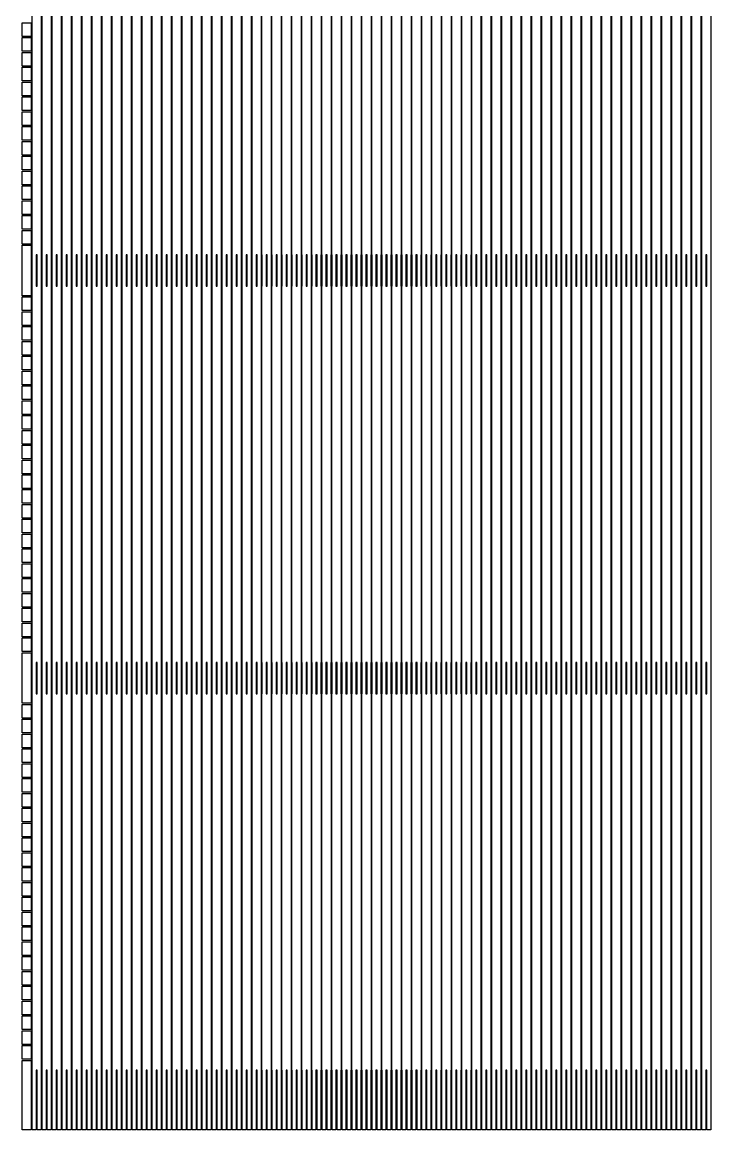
# Model space of a CAD drawing. Extents: x -145 to 145, y -175 to 185.
# Drawn here: x 3.2 to 74.5, y -110.1 to 4.6 of the extents above; entities that cross this region are included whole.
import ezdxf

# ---------------------------------------------------------------- set-up
doc = ezdxf.new("R2010")
doc.units = 0
doc.layers.add('screen_exp-1p', color=7, linetype='CONTINUOUS')

msp = doc.modelspace()

# ---------------------------------------------------------------- linework, layer by layer
at = {"layer": 'screen_exp-1p'}
for points in [[(5.125, -103.932), (5.125, -110.126), (4.717, -110.126), (4.717, -103.932), (4.607, -103.932), (4.607, -110.126), (4.199, -110.126), (4.199, -103.932), (4.189, -103.932), (4.189, -64.948), (4.199, -64.948), (4.199, -61.712), (4.189, -61.712), (4.189, -22.728), (4.199, -22.728), (4.199, -19.492), (4.189, -19.492), (4.189, 19.492)], [(5.135, 19.492), (5.135, -19.492), (5.125, -19.492), (5.125, -22.728), (5.135, -22.728), (5.135, -61.712), (5.125, -61.712), (5.125, -64.948), (5.135, -64.948), (5.135, -103.932), (5.125, -103.932)], [(6.161, -103.932), (6.161, -110.126), (5.753, -110.126), (5.753, -103.932), (5.643, -103.932), (5.643, -110.126), (5.235, -110.126), (5.235, -103.932), (5.225, -103.932), (5.225, -64.948), (5.235, -64.948), (5.235, -61.712), (5.225, -61.712), (5.225, -22.728), (5.235, -22.728), (5.235, -19.492), (5.225, -19.492), (5.225, 19.492)], [(6.171, 19.492), (6.171, -19.492), (6.161, -19.492), (6.161, -22.728), (6.171, -22.728), (6.171, -61.712), (6.161, -61.712), (6.161, -64.948), (6.171, -64.948), (6.171, -103.932), (6.161, -103.932)], [(7.197, -103.932), (7.197, -110.126), (6.789, -110.126), (6.789, -103.932), (6.679, -103.932), (6.679, -110.126), (6.271, -110.126), (6.271, -103.932), (6.261, -103.932), (6.261, -64.948), (6.271, -64.948), (6.271, -61.712), (6.261, -61.712), (6.261, -22.728), (6.271, -22.728), (6.271, -19.492), (6.261, -19.492), (6.261, 19.492)], [(7.207, 19.492), (7.207, -19.492), (7.197, -19.492), (7.197, -22.728), (7.207, -22.728), (7.207, -61.712), (7.197, -61.712), (7.197, -64.948), (7.207, -64.948), (7.207, -103.932), (7.197, -103.932)], [(8.233, -103.932), (8.233, -110.126), (7.825, -110.126), (7.825, -103.932), (7.715, -103.932), (7.715, -110.126), (7.307, -110.126), (7.307, -103.932), (7.297, -103.932), (7.297, -64.948), (7.307, -64.948), (7.307, -61.712), (7.297, -61.712), (7.297, -22.728), (7.307, -22.728), (7.307, -19.492), (7.297, -19.492), (7.297, 19.492)], [(8.243, 19.492), (8.243, -19.492), (8.233, -19.492), (8.233, -22.728), (8.243, -22.728), (8.243, -61.712), (8.233, -61.712), (8.233, -64.948), (8.243, -64.948), (8.243, -103.932), (8.233, -103.932)], [(9.269, -103.932), (9.269, -110.126), (8.861, -110.126), (8.861, -103.932), (8.751, -103.932), (8.751, -110.126), (8.343, -110.126), (8.343, -103.932), (8.333, -103.932), (8.333, -64.948), (8.343, -64.948), (8.343, -61.712), (8.333, -61.712), (8.333, -22.728), (8.343, -22.728), (8.343, -19.492), (8.333, -19.492), (8.333, 19.492)], [(9.279, 19.492), (9.279, -19.492), (9.269, -19.492), (9.269, -22.728), (9.279, -22.728), (9.279, -61.712), (9.269, -61.712), (9.269, -64.948), (9.279, -64.948), (9.279, -103.932), (9.269, -103.932)], [(10.305, -103.932), (10.305, -110.126), (9.897, -110.126), (9.897, -103.932), (9.787, -103.932), (9.787, -110.126), (9.379, -110.126), (9.379, -103.932), (9.369, -103.932), (9.369, -64.948), (9.379, -64.948), (9.379, -61.712), (9.369, -61.712), (9.369, -22.728), (9.379, -22.728), (9.379, -19.492), (9.369, -19.492), (9.369, 19.492)], [(10.315, 19.492), (10.315, -19.492), (10.305, -19.492), (10.305, -22.728), (10.315, -22.728), (10.315, -61.712), (10.305, -61.712), (10.305, -64.948), (10.315, -64.948), (10.315, -103.932), (10.305, -103.932)], [(11.341, -103.932), (11.341, -110.126), (10.933, -110.126), (10.933, -103.932), (10.823, -103.932), (10.823, -110.126), (10.415, -110.126), (10.415, -103.932), (10.405, -103.932), (10.405, -64.948), (10.415, -64.948), (10.415, -61.712), (10.405, -61.712), (10.405, -22.728), (10.415, -22.728), (10.415, -19.492), (10.405, -19.492), (10.405, 19.492)], [(11.351, 19.492), (11.351, -19.492), (11.341, -19.492), (11.341, -22.728), (11.351, -22.728), (11.351, -61.712), (11.341, -61.712), (11.341, -64.948), (11.351, -64.948), (11.351, -103.932), (11.341, -103.932)], [(12.377, -103.932), (12.377, -110.126), (11.969, -110.126), (11.969, -103.932), (11.859, -103.932), (11.859, -110.126), (11.451, -110.126), (11.451, -103.932), (11.441, -103.932), (11.441, -64.948), (11.451, -64.948), (11.451, -61.712), (11.441, -61.712), (11.441, -22.728), (11.451, -22.728), (11.451, -19.492), (11.441, -19.492), (11.441, 19.492)], [(12.387, 19.492), (12.387, -19.492), (12.377, -19.492), (12.377, -22.728), (12.387, -22.728), (12.387, -61.712), (12.377, -61.712), (12.377, -64.948), (12.387, -64.948), (12.387, -103.932), (12.377, -103.932)], [(13.413, -103.932), (13.413, -110.126), (13.005, -110.126), (13.005, -103.932), (12.895, -103.932), (12.895, -110.126), (12.487, -110.126), (12.487, -103.932), (12.477, -103.932), (12.477, -64.948), (12.487, -64.948), (12.487, -61.712), (12.477, -61.712), (12.477, -22.728), (12.487, -22.728), (12.487, -19.492), (12.477, -19.492), (12.477, 19.492)], [(13.423, 19.492), (13.423, -19.492), (13.413, -19.492), (13.413, -22.728), (13.423, -22.728), (13.423, -61.712), (13.413, -61.712), (13.413, -64.948), (13.423, -64.948), (13.423, -103.932), (13.413, -103.932)], [(14.449, -103.932), (14.449, -110.126), (14.041, -110.126), (14.041, -103.932), (13.931, -103.932), (13.931, -110.126), (13.523, -110.126), (13.523, -103.932), (13.513, -103.932), (13.513, -64.948), (13.523, -64.948), (13.523, -61.712), (13.513, -61.712), (13.513, -22.728), (13.523, -22.728), (13.523, -19.492), (13.513, -19.492), (13.513, 19.492)], [(14.459, 19.492), (14.459, -19.492), (14.449, -19.492), (14.449, -22.728), (14.459, -22.728), (14.459, -61.712), (14.449, -61.712), (14.449, -64.948), (14.459, -64.948), (14.459, -103.932), (14.449, -103.932)], [(15.485, -103.932), (15.485, -110.126), (15.077, -110.126), (15.077, -103.932), (14.967, -103.932), (14.967, -110.126), (14.559, -110.126), (14.559, -103.932), (14.549, -103.932), (14.549, -64.948), (14.559, -64.948), (14.559, -61.712), (14.549, -61.712), (14.549, -22.728), (14.559, -22.728), (14.559, -19.492), (14.549, -19.492), (14.549, 19.492)], [(15.495, 19.492), (15.495, -19.492), (15.485, -19.492), (15.485, -22.728), (15.495, -22.728), (15.495, -61.712), (15.485, -61.712), (15.485, -64.948), (15.495, -64.948), (15.495, -103.932), (15.485, -103.932)], [(16.521, -103.932), (16.521, -110.126), (16.113, -110.126), (16.113, -103.932), (16.003, -103.932), (16.003, -110.126), (15.595, -110.126), (15.595, -103.932), (15.585, -103.932), (15.585, -64.948), (15.595, -64.948), (15.595, -61.712), (15.585, -61.712), (15.585, -22.728), (15.595, -22.728), (15.595, -19.492), (15.585, -19.492), (15.585, 19.492)], [(16.531, 19.492), (16.531, -19.492), (16.521, -19.492), (16.521, -22.728), (16.531, -22.728), (16.531, -61.712), (16.521, -61.712), (16.521, -64.948), (16.531, -64.948), (16.531, -103.932), (16.521, -103.932)], [(17.557, -103.932), (17.557, -110.126), (17.149, -110.126), (17.149, -103.932), (17.039, -103.932), (17.039, -110.126), (16.631, -110.126), (16.631, -103.932), (16.621, -103.932), (16.621, -64.948), (16.631, -64.948), (16.631, -61.712), (16.621, -61.712), (16.621, -22.728), (16.631, -22.728), (16.631, -19.492), (16.621, -19.492), (16.621, 19.492)], [(17.567, 19.492), (17.567, -19.492), (17.557, -19.492), (17.557, -22.728), (17.567, -22.728), (17.567, -61.712), (17.557, -61.712), (17.557, -64.948), (17.567, -64.948), (17.567, -103.932), (17.557, -103.932)], [(18.593, -103.932), (18.593, -110.126), (18.185, -110.126), (18.185, -103.932), (18.075, -103.932), (18.075, -110.126), (17.667, -110.126), (17.667, -103.932), (17.657, -103.932), (17.657, -64.948), (17.667, -64.948), (17.667, -61.712), (17.657, -61.712), (17.657, -22.728), (17.667, -22.728), (17.667, -19.492), (17.657, -19.492), (17.657, 19.492)], [(18.603, 19.492), (18.603, -19.492), (18.593, -19.492), (18.593, -22.728), (18.603, -22.728), (18.603, -61.712), (18.593, -61.712), (18.593, -64.948), (18.603, -64.948), (18.603, -103.932), (18.593, -103.932)], [(19.629, -103.932), (19.629, -110.126), (19.221, -110.126), (19.221, -103.932), (19.111, -103.932), (19.111, -110.126), (18.703, -110.126), (18.703, -103.932), (18.693, -103.932), (18.693, -64.948), (18.703, -64.948), (18.703, -61.712), (18.693, -61.712), (18.693, -22.728), (18.703, -22.728), (18.703, -19.492), (18.693, -19.492), (18.693, 19.492)], [(19.639, 19.492), (19.639, -19.492), (19.629, -19.492), (19.629, -22.728), (19.639, -22.728), (19.639, -61.712), (19.629, -61.712), (19.629, -64.948), (19.639, -64.948), (19.639, -103.932), (19.629, -103.932)], [(20.665, -103.932), (20.665, -110.126), (20.257, -110.126), (20.257, -103.932), (20.147, -103.932), (20.147, -110.126), (19.739, -110.126), (19.739, -103.932), (19.729, -103.932), (19.729, -64.948), (19.739, -64.948), (19.739, -61.712), (19.729, -61.712), (19.729, -22.728), (19.739, -22.728), (19.739, -19.492), (19.729, -19.492), (19.729, 19.492)], [(20.675, 19.492), (20.675, -19.492), (20.665, -19.492), (20.665, -22.728), (20.675, -22.728), (20.675, -61.712), (20.665, -61.712), (20.665, -64.948), (20.675, -64.948), (20.675, -103.932), (20.665, -103.932)], [(21.701, -103.932), (21.701, -110.126), (21.293, -110.126), (21.293, -103.932), (21.183, -103.932), (21.183, -110.126), (20.775, -110.126), (20.775, -103.932), (20.765, -103.932), (20.765, -64.948), (20.775, -64.948), (20.775, -61.712), (20.765, -61.712), (20.765, -22.728), (20.775, -22.728), (20.775, -19.492), (20.765, -19.492), (20.765, 19.492)], [(21.711, 19.492), (21.711, -19.492), (21.701, -19.492), (21.701, -22.728), (21.711, -22.728), (21.711, -61.712), (21.701, -61.712), (21.701, -64.948), (21.711, -64.948), (21.711, -103.932), (21.701, -103.932)], [(22.737, -103.932), (22.737, -110.126), (22.329, -110.126), (22.329, -103.932), (22.219, -103.932), (22.219, -110.126), (21.811, -110.126), (21.811, -103.932), (21.801, -103.932), (21.801, -64.948), (21.811, -64.948), (21.811, -61.712), (21.801, -61.712), (21.801, -22.728), (21.811, -22.728), (21.811, -19.492), (21.801, -19.492), (21.801, 19.492)], [(22.747, 19.492), (22.747, -19.492), (22.737, -19.492), (22.737, -22.728), (22.747, -22.728), (22.747, -61.712), (22.737, -61.712), (22.737, -64.948), (22.747, -64.948), (22.747, -103.932), (22.737, -103.932)], [(23.773, -103.932), (23.773, -110.126), (23.365, -110.126), (23.365, -103.932), (23.255, -103.932), (23.255, -110.126), (22.847, -110.126), (22.847, -103.932), (22.837, -103.932), (22.837, -64.948), (22.847, -64.948), (22.847, -61.712), (22.837, -61.712), (22.837, -22.728), (22.847, -22.728), (22.847, -19.492), (22.837, -19.492), (22.837, 19.492)], [(23.783, 19.492), (23.783, -19.492), (23.773, -19.492), (23.773, -22.728), (23.783, -22.728), (23.783, -61.712), (23.773, -61.712), (23.773, -64.948), (23.783, -64.948), (23.783, -103.932), (23.773, -103.932)], [(24.809, -103.932), (24.809, -110.126), (24.401, -110.126), (24.401, -103.932), (24.291, -103.932), (24.291, -110.126), (23.883, -110.126), (23.883, -103.932), (23.873, -103.932), (23.873, -64.948), (23.883, -64.948), (23.883, -61.712), (23.873, -61.712), (23.873, -22.728), (23.883, -22.728), (23.883, -19.492), (23.873, -19.492), (23.873, 19.492)], [(24.819, 19.492), (24.819, -19.492), (24.809, -19.492), (24.809, -22.728), (24.819, -22.728), (24.819, -61.712), (24.809, -61.712), (24.809, -64.948), (24.819, -64.948), (24.819, -103.932), (24.809, -103.932)], [(25.845, -103.932), (25.845, -110.126), (25.437, -110.126), (25.437, -103.932), (25.327, -103.932), (25.327, -110.126), (24.919, -110.126), (24.919, -103.932), (24.909, -103.932), (24.909, -64.948), (24.919, -64.948), (24.919, -61.712), (24.909, -61.712), (24.909, -22.728), (24.919, -22.728), (24.919, -19.492), (24.909, -19.492), (24.909, 19.492)], [(25.855, 19.492), (25.855, -19.492), (25.845, -19.492), (25.845, -22.728), (25.855, -22.728), (25.855, -61.712), (25.845, -61.712), (25.845, -64.948), (25.855, -64.948), (25.855, -103.932), (25.845, -103.932)], [(26.881, -103.932), (26.881, -110.126), (26.473, -110.126), (26.473, -103.932), (26.363, -103.932), (26.363, -110.126), (25.955, -110.126), (25.955, -103.932), (25.945, -103.932), (25.945, -64.948), (25.955, -64.948), (25.955, -61.712), (25.945, -61.712), (25.945, -22.728), (25.955, -22.728), (25.955, -19.492), (25.945, -19.492), (25.945, 19.492)], [(26.891, 19.492), (26.891, -19.492), (26.881, -19.492), (26.881, -22.728), (26.891, -22.728), (26.891, -61.712), (26.881, -61.712), (26.881, -64.948), (26.891, -64.948), (26.891, -103.932), (26.881, -103.932)], [(27.917, -103.932), (27.917, -110.126), (27.509, -110.126), (27.509, -103.932), (27.399, -103.932), (27.399, -110.126), (26.991, -110.126), (26.991, -103.932), (26.981, -103.932), (26.981, -64.948), (26.991, -64.948), (26.991, -61.712), (26.981, -61.712), (26.981, -22.728), (26.991, -22.728), (26.991, -19.492), (26.981, -19.492), (26.981, 19.492)], [(27.927, 19.492), (27.927, -19.492), (27.917, -19.492), (27.917, -22.728), (27.927, -22.728), (27.927, -61.712), (27.917, -61.712), (27.917, -64.948), (27.927, -64.948), (27.927, -103.932), (27.917, -103.932)], [(28.953, -103.932), (28.953, -110.126), (28.545, -110.126), (28.545, -103.932), (28.435, -103.932), (28.435, -110.126), (28.027, -110.126), (28.027, -103.932), (28.017, -103.932), (28.017, -64.948), (28.027, -64.948), (28.027, -61.712), (28.017, -61.712), (28.017, -22.728), (28.027, -22.728), (28.027, -19.492), (28.017, -19.492), (28.017, 19.492)], [(28.963, 19.492), (28.963, -19.492), (28.953, -19.492), (28.953, -22.728), (28.963, -22.728), (28.963, -61.712), (28.953, -61.712), (28.953, -64.948), (28.963, -64.948), (28.963, -103.932), (28.953, -103.932)], [(29.989, -103.932), (29.989, -110.126), (29.581, -110.126), (29.581, -103.932), (29.471, -103.932), (29.471, -110.126), (29.063, -110.126), (29.063, -103.932), (29.053, -103.932), (29.053, -64.948), (29.063, -64.948), (29.063, -61.712), (29.053, -61.712), (29.053, -22.728), (29.063, -22.728), (29.063, -19.492), (29.053, -19.492), (29.053, 19.492)], [(29.999, 19.492), (29.999, -19.492), (29.989, -19.492), (29.989, -22.728), (29.999, -22.728), (29.999, -61.712), (29.989, -61.712), (29.989, -64.948), (29.999, -64.948), (29.999, -103.932), (29.989, -103.932)], [(31.025, -103.932), (31.025, -110.126), (30.617, -110.126), (30.617, -103.932), (30.507, -103.932), (30.507, -110.126), (30.099, -110.126), (30.099, -103.932), (30.089, -103.932), (30.089, -64.948), (30.099, -64.948), (30.099, -61.712), (30.089, -61.712), (30.089, -22.728), (30.099, -22.728), (30.099, -19.492), (30.089, -19.492), (30.089, 19.492)], [(31.035, 19.492), (31.035, -19.492), (31.025, -19.492), (31.025, -22.728), (31.035, -22.728), (31.035, -61.712), (31.025, -61.712), (31.025, -64.948), (31.035, -64.948), (31.035, -103.932), (31.025, -103.932)], [(32.061, -103.932), (32.061, -110.126), (31.653, -110.126), (31.653, -103.932), (31.543, -103.932), (31.543, -110.126), (31.135, -110.126), (31.135, -103.932), (31.125, -103.932), (31.125, -64.948), (31.135, -64.948), (31.135, -61.712), (31.125, -61.712), (31.125, -22.728), (31.135, -22.728), (31.135, -19.492), (31.125, -19.492), (31.125, 19.492)], [(32.071, 19.492), (32.071, -19.492), (32.061, -19.492), (32.061, -22.728), (32.071, -22.728), (32.071, -61.712), (32.061, -61.712), (32.061, -64.948), (32.071, -64.948), (32.071, -103.932), (32.061, -103.932)], [(33.097, -103.932), (33.097, -110.126), (32.689, -110.126), (32.689, -103.932), (32.579, -103.932), (32.579, -110.126), (32.171, -110.126), (32.171, -103.932), (32.161, -103.932), (32.161, -64.948), (32.171, -64.948), (32.171, -61.712), (32.161, -61.712), (32.161, -22.728), (32.171, -22.728), (32.171, -19.492), (32.161, -19.492), (32.161, 19.492)], [(33.107, 19.492), (33.107, -19.492), (33.097, -19.492), (33.097, -22.728), (33.107, -22.728), (33.107, -61.712), (33.097, -61.712), (33.097, -64.948), (33.107, -64.948), (33.107, -103.932), (33.097, -103.932)], [(34.133, -103.932), (34.133, -110.126), (33.725, -110.126), (33.725, -103.932), (33.615, -103.932), (33.615, -110.126), (33.207, -110.126), (33.207, -103.932), (33.197, -103.932), (33.197, -64.948), (33.207, -64.948), (33.207, -61.712), (33.197, -61.712), (33.197, -22.728), (33.207, -22.728), (33.207, -19.492), (33.197, -19.492), (33.197, 19.492)], [(34.143, 19.492), (34.143, -19.492), (34.133, -19.492), (34.133, -22.728), (34.143, -22.728), (34.143, -61.712), (34.133, -61.712), (34.133, -64.948), (34.143, -64.948), (34.143, -103.932), (34.133, -103.932)], [(35.169, -103.932), (35.169, -110.126), (34.761, -110.126), (34.761, -103.932), (34.651, -103.932), (34.651, -110.126), (34.243, -110.126), (34.243, -103.932), (34.233, -103.932), (34.233, -64.948), (34.243, -64.948), (34.243, -61.712), (34.233, -61.712), (34.233, -22.728), (34.243, -22.728), (34.243, -19.492), (34.233, -19.492), (34.233, 19.492)], [(35.179, 19.492), (35.179, -19.492), (35.169, -19.492), (35.169, -22.728), (35.179, -22.728), (35.179, -61.712), (35.169, -61.712), (35.169, -64.948), (35.179, -64.948), (35.179, -103.932), (35.169, -103.932)], [(36.205, -103.932), (36.205, -110.126), (35.797, -110.126), (35.797, -103.932), (35.687, -103.932), (35.687, -110.126), (35.279, -110.126), (35.279, -103.932), (35.269, -103.932), (35.269, -64.948), (35.279, -64.948), (35.279, -61.712), (35.269, -61.712), (35.269, -22.728), (35.279, -22.728), (35.279, -19.492), (35.269, -19.492), (35.269, 19.492)], [(36.215, 19.492), (36.215, -19.492), (36.205, -19.492), (36.205, -22.728), (36.215, -22.728), (36.215, -61.712), (36.205, -61.712), (36.205, -64.948), (36.215, -64.948), (36.215, -103.932), (36.205, -103.932)], [(37.241, -103.932), (37.241, -110.126), (36.833, -110.126), (36.833, -103.932), (36.723, -103.932), (36.723, -110.126), (36.315, -110.126), (36.315, -103.932), (36.305, -103.932), (36.305, -64.948), (36.315, -64.948), (36.315, -61.712), (36.305, -61.712), (36.305, -22.728), (36.315, -22.728), (36.315, -19.492), (36.305, -19.492), (36.305, 19.492)], [(37.251, 19.492), (37.251, -19.492), (37.241, -19.492), (37.241, -22.728), (37.251, -22.728), (37.251, -61.712), (37.241, -61.712), (37.241, -64.948), (37.251, -64.948), (37.251, -103.932), (37.241, -103.932)], [(38.277, -103.932), (38.277, -110.126), (37.869, -110.126), (37.869, -103.932), (37.759, -103.932), (37.759, -110.126), (37.351, -110.126), (37.351, -103.932), (37.341, -103.932), (37.341, -64.948), (37.351, -64.948), (37.351, -61.712), (37.341, -61.712), (37.341, -22.728), (37.351, -22.728), (37.351, -19.492), (37.341, -19.492), (37.341, 19.492)], [(38.287, 19.492), (38.287, -19.492), (38.277, -19.492), (38.277, -22.728), (38.287, -22.728), (38.287, -61.712), (38.277, -61.712), (38.277, -64.948), (38.287, -64.948), (38.287, -103.932), (38.277, -103.932)], [(39.313, -103.932), (39.313, -110.126), (38.905, -110.126), (38.905, -103.932), (38.795, -103.932), (38.795, -110.126), (38.387, -110.126), (38.387, -103.932), (38.377, -103.932), (38.377, -64.948), (38.387, -64.948), (38.387, -61.712), (38.377, -61.712), (38.377, -22.728), (38.387, -22.728), (38.387, -19.492), (38.377, -19.492), (38.377, 19.492)], [(39.323, 19.492), (39.323, -19.492), (39.313, -19.492), (39.313, -22.728), (39.323, -22.728), (39.323, -61.712), (39.313, -61.712), (39.313, -64.948), (39.323, -64.948), (39.323, -103.932), (39.313, -103.932)], [(40.349, -103.932), (40.349, -110.126), (39.941, -110.126), (39.941, -103.932), (39.831, -103.932), (39.831, -110.126), (39.423, -110.126), (39.423, -103.932), (39.413, -103.932), (39.413, -64.948), (39.423, -64.948), (39.423, -61.712), (39.413, -61.712), (39.413, -22.728), (39.423, -22.728), (39.423, -19.492), (39.413, -19.492), (39.413, 19.492)], [(40.359, 19.492), (40.359, -19.492), (40.349, -19.492), (40.349, -22.728), (40.359, -22.728), (40.359, -61.712), (40.349, -61.712), (40.349, -64.948), (40.359, -64.948), (40.359, -103.932), (40.349, -103.932)], [(41.385, -103.932), (41.385, -110.126), (40.977, -110.126), (40.977, -103.932), (40.867, -103.932), (40.867, -110.126), (40.459, -110.126), (40.459, -103.932), (40.449, -103.932), (40.449, -64.948), (40.459, -64.948), (40.459, -61.712), (40.449, -61.712), (40.449, -22.728), (40.459, -22.728), (40.459, -19.492), (40.449, -19.492), (40.449, 19.492)], [(41.395, 19.492), (41.395, -19.492), (41.385, -19.492), (41.385, -22.728), (41.395, -22.728), (41.395, -61.712), (41.385, -61.712), (41.385, -64.948), (41.395, -64.948), (41.395, -103.932), (41.385, -103.932)], [(42.421, -103.932), (42.421, -110.126), (42.013, -110.126), (42.013, -103.932), (41.903, -103.932), (41.903, -110.126), (41.495, -110.126), (41.495, -103.932), (41.485, -103.932), (41.485, -64.948), (41.495, -64.948), (41.495, -61.712), (41.485, -61.712), (41.485, -22.728), (41.495, -22.728), (41.495, -19.492), (41.485, -19.492), (41.485, 19.492)], [(42.431, 19.492), (42.431, -19.492), (42.421, -19.492), (42.421, -22.728), (42.431, -22.728), (42.431, -61.712), (42.421, -61.712), (42.421, -64.948), (42.431, -64.948), (42.431, -103.932), (42.421, -103.932)], [(43.457, -103.932), (43.457, -110.126), (43.049, -110.126), (43.049, -103.932), (42.939, -103.932), (42.939, -110.126), (42.531, -110.126), (42.531, -103.932), (42.521, -103.932), (42.521, -64.948), (42.531, -64.948), (42.531, -61.712), (42.521, -61.712), (42.521, -22.728), (42.531, -22.728), (42.531, -19.492), (42.521, -19.492), (42.521, 19.492)], [(43.467, 19.492), (43.467, -19.492), (43.457, -19.492), (43.457, -22.728), (43.467, -22.728), (43.467, -61.712), (43.457, -61.712), (43.457, -64.948), (43.467, -64.948), (43.467, -103.932), (43.457, -103.932)], [(44.493, -103.932), (44.493, -110.126), (44.085, -110.126), (44.085, -103.932), (43.975, -103.932), (43.975, -110.126), (43.567, -110.126), (43.567, -103.932), (43.557, -103.932), (43.557, -64.948), (43.567, -64.948), (43.567, -61.712), (43.557, -61.712), (43.557, -22.728), (43.567, -22.728), (43.567, -19.492), (43.557, -19.492), (43.557, 19.492)], [(44.503, 19.492), (44.503, -19.492), (44.493, -19.492), (44.493, -22.728), (44.503, -22.728), (44.503, -61.712), (44.493, -61.712), (44.493, -64.948), (44.503, -64.948), (44.503, -103.932), (44.493, -103.932)], [(45.529, -103.932), (45.529, -110.126), (45.121, -110.126), (45.121, -103.932), (45.011, -103.932), (45.011, -110.126), (44.603, -110.126), (44.603, -103.932), (44.593, -103.932), (44.593, -64.948), (44.603, -64.948), (44.603, -61.712), (44.593, -61.712), (44.593, -22.728), (44.603, -22.728), (44.603, -19.492), (44.593, -19.492), (44.593, 19.492)], [(45.539, 19.492), (45.539, -19.492), (45.529, -19.492), (45.529, -22.728), (45.539, -22.728), (45.539, -61.712), (45.529, -61.712), (45.529, -64.948), (45.539, -64.948), (45.539, -103.932), (45.529, -103.932)], [(46.565, -103.932), (46.565, -110.126), (46.157, -110.126), (46.157, -103.932), (46.047, -103.932), (46.047, -110.126), (45.639, -110.126), (45.639, -103.932), (45.629, -103.932), (45.629, -64.948), (45.639, -64.948), (45.639, -61.712), (45.629, -61.712), (45.629, -22.728), (45.639, -22.728), (45.639, -19.492), (45.629, -19.492), (45.629, 19.492)], [(46.575, 19.492), (46.575, -19.492), (46.565, -19.492), (46.565, -22.728), (46.575, -22.728), (46.575, -61.712), (46.565, -61.712), (46.565, -64.948), (46.575, -64.948), (46.575, -103.932), (46.565, -103.932)], [(47.601, -103.932), (47.601, -110.126), (47.193, -110.126), (47.193, -103.932), (47.083, -103.932), (47.083, -110.126), (46.675, -110.126), (46.675, -103.932), (46.665, -103.932), (46.665, -64.948), (46.675, -64.948), (46.675, -61.712), (46.665, -61.712), (46.665, -22.728), (46.675, -22.728), (46.675, -19.492), (46.665, -19.492), (46.665, 19.492)], [(47.611, 19.492), (47.611, -19.492), (47.601, -19.492), (47.601, -22.728), (47.611, -22.728), (47.611, -61.712), (47.601, -61.712), (47.601, -64.948), (47.611, -64.948), (47.611, -103.932), (47.601, -103.932)], [(48.637, -103.932), (48.637, -110.126), (48.229, -110.126), (48.229, -103.932), (48.119, -103.932), (48.119, -110.126), (47.711, -110.126), (47.711, -103.932), (47.701, -103.932), (47.701, -64.948), (47.711, -64.948), (47.711, -61.712), (47.701, -61.712), (47.701, -22.728), (47.711, -22.728), (47.711, -19.492), (47.701, -19.492), (47.701, 19.492)], [(48.647, 19.492), (48.647, -19.492), (48.637, -19.492), (48.637, -22.728), (48.647, -22.728), (48.647, -61.712), (48.637, -61.712), (48.637, -64.948), (48.647, -64.948), (48.647, -103.932), (48.637, -103.932)], [(49.673, -103.932), (49.673, -110.126), (49.265, -110.126), (49.265, -103.932), (49.155, -103.932), (49.155, -110.126), (48.747, -110.126), (48.747, -103.932), (48.737, -103.932), (48.737, -64.948), (48.747, -64.948), (48.747, -61.712), (48.737, -61.712), (48.737, -22.728), (48.747, -22.728), (48.747, -19.492), (48.737, -19.492), (48.737, 19.492)], [(49.683, 19.492), (49.683, -19.492), (49.673, -19.492), (49.673, -22.728), (49.683, -22.728), (49.683, -61.712), (49.673, -61.712), (49.673, -64.948), (49.683, -64.948), (49.683, -103.932), (49.673, -103.932)], [(50.709, -103.932), (50.709, -110.126), (50.301, -110.126), (50.301, -103.932), (50.191, -103.932), (50.191, -110.126), (49.783, -110.126), (49.783, -103.932), (49.773, -103.932), (49.773, -64.948), (49.783, -64.948), (49.783, -61.712), (49.773, -61.712), (49.773, -22.728), (49.783, -22.728), (49.783, -19.492), (49.773, -19.492), (49.773, 19.492)], [(50.719, 19.492), (50.719, -19.492), (50.709, -19.492), (50.709, -22.728), (50.719, -22.728), (50.719, -61.712), (50.709, -61.712), (50.709, -64.948), (50.719, -64.948), (50.719, -103.932), (50.709, -103.932)], [(51.745, -103.932), (51.745, -110.126), (51.337, -110.126), (51.337, -103.932), (51.227, -103.932), (51.227, -110.126), (50.819, -110.126), (50.819, -103.932), (50.809, -103.932), (50.809, -64.948), (50.819, -64.948), (50.819, -61.712), (50.809, -61.712), (50.809, -22.728), (50.819, -22.728), (50.819, -19.492), (50.809, -19.492), (50.809, 19.492)], [(51.755, 19.492), (51.755, -19.492), (51.745, -19.492), (51.745, -22.728), (51.755, -22.728), (51.755, -61.712), (51.745, -61.712), (51.745, -64.948), (51.755, -64.948), (51.755, -103.932), (51.745, -103.932)], [(52.781, -103.932), (52.781, -110.126), (52.373, -110.126), (52.373, -103.932), (52.263, -103.932), (52.263, -110.126), (51.855, -110.126), (51.855, -103.932), (51.845, -103.932), (51.845, -64.948), (51.855, -64.948), (51.855, -61.712), (51.845, -61.712), (51.845, -22.728), (51.855, -22.728), (51.855, -19.492), (51.845, -19.492), (51.845, 19.492)], [(52.791, 19.492), (52.791, -19.492), (52.781, -19.492), (52.781, -22.728), (52.791, -22.728), (52.791, -61.712), (52.781, -61.712), (52.781, -64.948), (52.791, -64.948), (52.791, -103.932), (52.781, -103.932)], [(53.817, -103.932), (53.817, -110.126), (53.409, -110.126), (53.409, -103.932), (53.299, -103.932), (53.299, -110.126), (52.891, -110.126), (52.891, -103.932), (52.881, -103.932), (52.881, -64.948), (52.891, -64.948), (52.891, -61.712), (52.881, -61.712), (52.881, -22.728), (52.891, -22.728), (52.891, -19.492), (52.881, -19.492), (52.881, 19.492)], [(53.827, 19.492), (53.827, -19.492), (53.817, -19.492), (53.817, -22.728), (53.827, -22.728), (53.827, -61.712), (53.817, -61.712), (53.817, -64.948), (53.827, -64.948), (53.827, -103.932), (53.817, -103.932)], [(54.853, -103.932), (54.853, -110.126), (54.445, -110.126), (54.445, -103.932), (54.335, -103.932), (54.335, -110.126), (53.927, -110.126), (53.927, -103.932), (53.917, -103.932), (53.917, -64.948), (53.927, -64.948), (53.927, -61.712), (53.917, -61.712), (53.917, -22.728), (53.927, -22.728), (53.927, -19.492), (53.917, -19.492), (53.917, 19.492)], [(54.863, 19.492), (54.863, -19.492), (54.853, -19.492), (54.853, -22.728), (54.863, -22.728), (54.863, -61.712), (54.853, -61.712), (54.853, -64.948), (54.863, -64.948), (54.863, -103.932), (54.853, -103.932)], [(55.889, -103.932), (55.889, -110.126), (55.481, -110.126), (55.481, -103.932), (55.371, -103.932), (55.371, -110.126), (54.963, -110.126), (54.963, -103.932), (54.953, -103.932), (54.953, -64.948), (54.963, -64.948), (54.963, -61.712), (54.953, -61.712), (54.953, -22.728), (54.963, -22.728), (54.963, -19.492), (54.953, -19.492), (54.953, 19.492)], [(55.899, 19.492), (55.899, -19.492), (55.889, -19.492), (55.889, -22.728), (55.899, -22.728), (55.899, -61.712), (55.889, -61.712), (55.889, -64.948), (55.899, -64.948), (55.899, -103.932), (55.889, -103.932)], [(56.925, -103.932), (56.925, -110.126), (56.517, -110.126), (56.517, -103.932), (56.407, -103.932), (56.407, -110.126), (55.999, -110.126), (55.999, -103.932), (55.989, -103.932), (55.989, -64.948), (55.999, -64.948), (55.999, -61.712), (55.989, -61.712), (55.989, -22.728), (55.999, -22.728), (55.999, -19.492), (55.989, -19.492), (55.989, 19.492)], [(56.935, 19.492), (56.935, -19.492), (56.925, -19.492), (56.925, -22.728), (56.935, -22.728), (56.935, -61.712), (56.925, -61.712), (56.925, -64.948), (56.935, -64.948), (56.935, -103.932), (56.925, -103.932)], [(57.961, -103.932), (57.961, -110.126), (57.553, -110.126), (57.553, -103.932), (57.443, -103.932), (57.443, -110.126), (57.035, -110.126), (57.035, -103.932), (57.025, -103.932), (57.025, -64.948), (57.035, -64.948), (57.035, -61.712), (57.025, -61.712), (57.025, -22.728), (57.035, -22.728), (57.035, -19.492), (57.025, -19.492), (57.025, 19.492)], [(57.971, 19.492), (57.971, -19.492), (57.961, -19.492), (57.961, -22.728), (57.971, -22.728), (57.971, -61.712), (57.961, -61.712), (57.961, -64.948), (57.971, -64.948), (57.971, -103.932), (57.961, -103.932)], [(58.997, -103.932), (58.997, -110.126), (58.589, -110.126), (58.589, -103.932), (58.479, -103.932), (58.479, -110.126), (58.071, -110.126), (58.071, -103.932), (58.061, -103.932), (58.061, -64.948), (58.071, -64.948), (58.071, -61.712), (58.061, -61.712), (58.061, -22.728), (58.071, -22.728), (58.071, -19.492), (58.061, -19.492), (58.061, 19.492)], [(59.007, 19.492), (59.007, -19.492), (58.997, -19.492), (58.997, -22.728), (59.007, -22.728), (59.007, -61.712), (58.997, -61.712), (58.997, -64.948), (59.007, -64.948), (59.007, -103.932), (58.997, -103.932)], [(60.033, -103.932), (60.033, -110.126), (59.625, -110.126), (59.625, -103.932), (59.515, -103.932), (59.515, -110.126), (59.107, -110.126), (59.107, -103.932), (59.097, -103.932), (59.097, -64.948), (59.107, -64.948), (59.107, -61.712), (59.097, -61.712), (59.097, -22.728), (59.107, -22.728), (59.107, -19.492), (59.097, -19.492), (59.097, 19.492)], [(60.043, 19.492), (60.043, -19.492), (60.033, -19.492), (60.033, -22.728), (60.043, -22.728), (60.043, -61.712), (60.033, -61.712), (60.033, -64.948), (60.043, -64.948), (60.043, -103.932), (60.033, -103.932)], [(61.069, -103.932), (61.069, -110.126), (60.661, -110.126), (60.661, -103.932), (60.551, -103.932), (60.551, -110.126), (60.143, -110.126), (60.143, -103.932), (60.133, -103.932), (60.133, -64.948), (60.143, -64.948), (60.143, -61.712), (60.133, -61.712), (60.133, -22.728), (60.143, -22.728), (60.143, -19.492), (60.133, -19.492), (60.133, 19.492)], [(61.079, 19.492), (61.079, -19.492), (61.069, -19.492), (61.069, -22.728), (61.079, -22.728), (61.079, -61.712), (61.069, -61.712), (61.069, -64.948), (61.079, -64.948), (61.079, -103.932), (61.069, -103.932)], [(62.105, -103.932), (62.105, -110.126), (61.697, -110.126), (61.697, -103.932), (61.587, -103.932), (61.587, -110.126), (61.179, -110.126), (61.179, -103.932), (61.169, -103.932), (61.169, -64.948), (61.179, -64.948), (61.179, -61.712), (61.169, -61.712), (61.169, -22.728), (61.179, -22.728), (61.179, -19.492), (61.169, -19.492), (61.169, 19.492)], [(62.115, 19.492), (62.115, -19.492), (62.105, -19.492), (62.105, -22.728), (62.115, -22.728), (62.115, -61.712), (62.105, -61.712), (62.105, -64.948), (62.115, -64.948), (62.115, -103.932), (62.105, -103.932)], [(63.141, -103.932), (63.141, -110.126), (62.733, -110.126), (62.733, -103.932), (62.623, -103.932), (62.623, -110.126), (62.215, -110.126), (62.215, -103.932), (62.205, -103.932), (62.205, -64.948), (62.215, -64.948), (62.215, -61.712), (62.205, -61.712), (62.205, -22.728), (62.215, -22.728), (62.215, -19.492), (62.205, -19.492), (62.205, 19.492)], [(63.151, 19.492), (63.151, -19.492), (63.141, -19.492), (63.141, -22.728), (63.151, -22.728), (63.151, -61.712), (63.141, -61.712), (63.141, -64.948), (63.151, -64.948), (63.151, -103.932), (63.141, -103.932)], [(64.177, -103.932), (64.177, -110.126), (63.769, -110.126), (63.769, -103.932), (63.659, -103.932), (63.659, -110.126), (63.251, -110.126), (63.251, -103.932), (63.241, -103.932), (63.241, -64.948), (63.251, -64.948), (63.251, -61.712), (63.241, -61.712), (63.241, -22.728), (63.251, -22.728), (63.251, -19.492), (63.241, -19.492), (63.241, 19.492)], [(64.187, 19.492), (64.187, -19.492), (64.177, -19.492), (64.177, -22.728), (64.187, -22.728), (64.187, -61.712), (64.177, -61.712), (64.177, -64.948), (64.187, -64.948), (64.187, -103.932), (64.177, -103.932)], [(65.213, -103.932), (65.213, -110.126), (64.805, -110.126), (64.805, -103.932), (64.695, -103.932), (64.695, -110.126), (64.287, -110.126), (64.287, -103.932), (64.277, -103.932), (64.277, -64.948), (64.287, -64.948), (64.287, -61.712), (64.277, -61.712), (64.277, -22.728), (64.287, -22.728), (64.287, -19.492), (64.277, -19.492), (64.277, 19.492)], [(65.223, 19.492), (65.223, -19.492), (65.213, -19.492), (65.213, -22.728), (65.223, -22.728), (65.223, -61.712), (65.213, -61.712), (65.213, -64.948), (65.223, -64.948), (65.223, -103.932), (65.213, -103.932)], [(66.249, -103.932), (66.249, -110.126), (65.841, -110.126), (65.841, -103.932), (65.731, -103.932), (65.731, -110.126), (65.323, -110.126), (65.323, -103.932), (65.313, -103.932), (65.313, -64.948), (65.323, -64.948), (65.323, -61.712), (65.313, -61.712), (65.313, -22.728), (65.323, -22.728), (65.323, -19.492), (65.313, -19.492), (65.313, 19.492)], [(66.259, 19.492), (66.259, -19.492), (66.249, -19.492), (66.249, -22.728), (66.259, -22.728), (66.259, -61.712), (66.249, -61.712), (66.249, -64.948), (66.259, -64.948), (66.259, -103.932), (66.249, -103.932)], [(67.285, -103.932), (67.285, -110.126), (66.877, -110.126), (66.877, -103.932), (66.767, -103.932), (66.767, -110.126), (66.359, -110.126), (66.359, -103.932), (66.349, -103.932), (66.349, -64.948), (66.359, -64.948), (66.359, -61.712), (66.349, -61.712), (66.349, -22.728), (66.359, -22.728), (66.359, -19.492), (66.349, -19.492), (66.349, 19.492)], [(67.295, 19.492), (67.295, -19.492), (67.285, -19.492), (67.285, -22.728), (67.295, -22.728), (67.295, -61.712), (67.285, -61.712), (67.285, -64.948), (67.295, -64.948), (67.295, -103.932), (67.285, -103.932)], [(68.321, -103.932), (68.321, -110.126), (67.913, -110.126), (67.913, -103.932), (67.803, -103.932), (67.803, -110.126), (67.395, -110.126), (67.395, -103.932), (67.385, -103.932), (67.385, -64.948), (67.395, -64.948), (67.395, -61.712), (67.385, -61.712), (67.385, -22.728), (67.395, -22.728), (67.395, -19.492), (67.385, -19.492), (67.385, 19.492)], [(68.331, 19.492), (68.331, -19.492), (68.321, -19.492), (68.321, -22.728), (68.331, -22.728), (68.331, -61.712), (68.321, -61.712), (68.321, -64.948), (68.331, -64.948), (68.331, -103.932), (68.321, -103.932)], [(69.357, -103.932), (69.357, -110.126), (68.949, -110.126), (68.949, -103.932), (68.839, -103.932), (68.839, -110.126), (68.431, -110.126), (68.431, -103.932), (68.421, -103.932), (68.421, -64.948), (68.431, -64.948), (68.431, -61.712), (68.421, -61.712), (68.421, -22.728), (68.431, -22.728), (68.431, -19.492), (68.421, -19.492), (68.421, 19.492)], [(69.367, 19.492), (69.367, -19.492), (69.357, -19.492), (69.357, -22.728), (69.367, -22.728), (69.367, -61.712), (69.357, -61.712), (69.357, -64.948), (69.367, -64.948), (69.367, -103.932), (69.357, -103.932)], [(70.393, -103.932), (70.393, -110.126), (69.985, -110.126), (69.985, -103.932), (69.875, -103.932), (69.875, -110.126), (69.467, -110.126), (69.467, -103.932), (69.457, -103.932), (69.457, -64.948), (69.467, -64.948), (69.467, -61.712), (69.457, -61.712), (69.457, -22.728), (69.467, -22.728), (69.467, -19.492), (69.457, -19.492), (69.457, 19.492)], [(70.403, 19.492), (70.403, -19.492), (70.393, -19.492), (70.393, -22.728), (70.403, -22.728), (70.403, -61.712), (70.393, -61.712), (70.393, -64.948), (70.403, -64.948), (70.403, -103.932), (70.393, -103.932)], [(71.429, -103.932), (71.429, -110.126), (71.021, -110.126), (71.021, -103.932), (70.911, -103.932), (70.911, -110.126), (70.503, -110.126), (70.503, -103.932), (70.493, -103.932), (70.493, -64.948), (70.503, -64.948), (70.503, -61.712), (70.493, -61.712), (70.493, -22.728), (70.503, -22.728), (70.503, -19.492), (70.493, -19.492), (70.493, 19.492)], [(71.439, 19.492), (71.439, -19.492), (71.429, -19.492), (71.429, -22.728), (71.439, -22.728), (71.439, -61.712), (71.429, -61.712), (71.429, -64.948), (71.439, -64.948), (71.439, -103.932), (71.429, -103.932)], [(72.465, -103.932), (72.465, -110.126), (72.057, -110.126), (72.057, -103.932), (71.947, -103.932), (71.947, -110.126), (71.539, -110.126), (71.539, -103.932), (71.529, -103.932), (71.529, -64.948), (71.539, -64.948), (71.539, -61.712), (71.529, -61.712), (71.529, -22.728), (71.539, -22.728), (71.539, -19.492), (71.529, -19.492), (71.529, 19.492)], [(72.475, 19.492), (72.475, -19.492), (72.465, -19.492), (72.465, -22.728), (72.475, -22.728), (72.475, -61.712), (72.465, -61.712), (72.465, -64.948), (72.475, -64.948), (72.475, -103.932), (72.465, -103.932)], [(73.501, -103.932), (73.501, -110.126), (73.093, -110.126), (73.093, -103.932), (72.983, -103.932), (72.983, -110.126), (72.575, -110.126), (72.575, -103.932), (72.565, -103.932), (72.565, -64.948), (72.575, -64.948), (72.575, -61.712), (72.565, -61.712), (72.565, -22.728), (72.575, -22.728), (72.575, -19.492), (72.565, -19.492), (72.565, 19.492)], [(73.511, 19.492), (73.511, -19.492), (73.501, -19.492), (73.501, -22.728), (73.511, -22.728), (73.511, -61.712), (73.501, -61.712), (73.501, -64.948), (73.511, -64.948), (73.511, -103.932), (73.501, -103.932)], [(74.537, -103.932), (74.537, -110.126), (74.129, -110.126), (74.129, -103.932), (74.019, -103.932), (74.019, -110.126), (73.611, -110.126), (73.611, -103.932), (73.601, -103.932), (73.601, -64.948), (73.611, -64.948), (73.611, -61.712), (73.601, -61.712), (73.601, -22.728), (73.611, -22.728), (73.611, -19.492), (73.601, -19.492), (73.601, 19.492)], [(74.547, 19.492), (74.547, -19.492), (74.537, -19.492), (74.537, -22.728), (74.547, -22.728), (74.547, -61.712), (74.537, -61.712), (74.537, -64.948), (74.547, -64.948), (74.547, -103.932), (74.537, -103.932)], [(3.153, 4.548), (4.099, 4.548), (4.099, 3.132), (3.153, 3.132), (3.153, 4.548)], [(3.153, 3.012), (4.099, 3.012), (4.099, 1.596), (3.153, 1.596), (3.153, 3.012)], [(3.153, 1.476), (4.099, 1.476), (4.099, 0.06), (3.153, 0.06), (3.153, 1.476)], [(3.153, -0.06), (4.099, -0.06), (4.099, -1.476), (3.153, -1.476), (3.153, -0.06)], [(3.153, -1.596), (4.099, -1.596), (4.099, -3.012), (3.153, -3.012), (3.153, -1.596)], [(3.153, -3.132), (4.099, -3.132), (4.099, -4.548), (3.153, -4.548), (3.153, -3.132)], [(3.153, -4.668), (4.099, -4.668), (4.099, -6.084), (3.153, -6.084), (3.153, -4.668)], [(3.153, -6.204), (4.099, -6.204), (4.099, -7.62), (3.153, -7.62), (3.153, -6.204)], [(3.153, -7.74), (4.099, -7.74), (4.099, -9.156), (3.153, -9.156), (3.153, -7.74)], [(3.153, -9.276), (4.099, -9.276), (4.099, -10.692), (3.153, -10.692), (3.153, -9.276)], [(3.153, -10.812), (4.099, -10.812), (4.099, -12.228), (3.153, -12.228), (3.153, -10.812)], [(3.153, -12.348), (4.099, -12.348), (4.099, -13.764), (3.153, -13.764), (3.153, -12.348)], [(3.153, -13.884), (4.099, -13.884), (4.099, -15.3), (3.153, -15.3), (3.153, -13.884)], [(3.153, -15.42), (4.099, -15.42), (4.099, -16.836), (3.153, -16.836), (3.153, -15.42)], [(3.153, -16.956), (4.099, -16.956), (4.099, -18.372), (3.153, -18.372), (3.153, -16.956)], [(3.163, -19.492), (3.153, -19.492), (3.153, -18.492), (4.099, -18.492), (4.099, -19.492), (4.089, -19.492), (4.089, -22.728), (4.099, -22.728), (4.099, -23.728), (3.153, -23.728), (3.153, -22.728), (3.163, -22.728), (3.163, -19.492)], [(4.717, -22.728), (4.717, -19.492), (4.607, -19.492), (4.607, -22.728), (4.717, -22.728)], [(5.643, -22.728), (5.753, -22.728), (5.753, -19.492), (5.643, -19.492), (5.643, -22.728)], [(6.789, -22.728), (6.789, -19.492), (6.679, -19.492), (6.679, -22.728), (6.789, -22.728)], [(7.715, -22.728), (7.825, -22.728), (7.825, -19.492), (7.715, -19.492), (7.715, -22.728)], [(8.751, -22.728), (8.861, -22.728), (8.861, -19.492), (8.751, -19.492), (8.751, -22.728)], [(9.897, -22.728), (9.897, -19.492), (9.787, -19.492), (9.787, -22.728), (9.897, -22.728)], [(10.823, -22.728), (10.933, -22.728), (10.933, -19.492), (10.823, -19.492), (10.823, -22.728)], [(11.969, -22.728), (11.969, -19.492), (11.859, -19.492), (11.859, -22.728), (11.969, -22.728)], [(12.895, -22.728), (13.005, -22.728), (13.005, -19.492), (12.895, -19.492), (12.895, -22.728)], [(14.041, -22.728), (14.041, -19.492), (13.931, -19.492), (13.931, -22.728), (14.041, -22.728)], [(14.967, -22.728), (15.077, -22.728), (15.077, -19.492), (14.967, -19.492), (14.967, -22.728)], [(16.003, -22.728), (16.113, -22.728), (16.113, -19.492), (16.003, -19.492), (16.003, -22.728)], [(17.149, -22.728), (17.149, -19.492), (17.039, -19.492), (17.039, -22.728), (17.149, -22.728)], [(18.075, -22.728), (18.185, -22.728), (18.185, -19.492), (18.075, -19.492), (18.075, -22.728)], [(19.111, -22.728), (19.221, -22.728), (19.221, -19.492), (19.111, -19.492), (19.111, -22.728)], [(20.257, -22.728), (20.257, -19.492), (20.147, -19.492), (20.147, -22.728), (20.257, -22.728)], [(21.293, -22.728), (21.293, -19.492), (21.183, -19.492), (21.183, -22.728), (21.293, -22.728)], [(22.219, -22.728), (22.329, -22.728), (22.329, -19.492), (22.219, -19.492), (22.219, -22.728)], [(23.365, -22.728), (23.365, -19.492), (23.255, -19.492), (23.255, -22.728), (23.365, -22.728)], [(24.401, -22.728), (24.401, -19.492), (24.291, -19.492), (24.291, -22.728), (24.401, -22.728)], [(25.327, -22.728), (25.437, -22.728), (25.437, -19.492), (25.327, -19.492), (25.327, -22.728)], [(26.473, -22.728), (26.473, -19.492), (26.363, -19.492), (26.363, -22.728), (26.473, -22.728)], [(27.509, -22.728), (27.509, -19.492), (27.399, -19.492), (27.399, -22.728), (27.509, -22.728)], [(28.435, -22.728), (28.545, -22.728), (28.545, -19.492), (28.435, -19.492), (28.435, -22.728)], [(29.471, -22.728), (29.581, -22.728), (29.581, -19.492), (29.471, -19.492), (29.471, -22.728)], [(30.507, -22.728), (30.617, -22.728), (30.617, -19.492), (30.507, -19.492), (30.507, -22.728)], [(31.543, -22.728), (31.653, -22.728), (31.653, -19.492), (31.543, -19.492), (31.543, -22.728)], [(32.689, -22.728), (32.689, -19.492), (32.579, -19.492), (32.579, -22.728), (32.689, -22.728)], [(33.725, -22.728), (33.725, -19.492), (33.615, -19.492), (33.615, -22.728), (33.725, -22.728)], [(34.651, -22.728), (34.761, -22.728), (34.761, -19.492), (34.651, -19.492), (34.651, -22.728)], [(35.687, -22.728), (35.797, -22.728), (35.797, -19.492), (35.687, -19.492), (35.687, -22.728)], [(36.833, -22.728), (36.833, -19.492), (36.723, -19.492), (36.723, -22.728), (36.833, -22.728)], [(37.869, -22.728), (37.869, -19.492), (37.759, -19.492), (37.759, -22.728), (37.869, -22.728)], [(38.905, -22.728), (38.905, -19.492), (38.795, -19.492), (38.795, -22.728), (38.905, -22.728)], [(39.831, -22.728), (39.941, -22.728), (39.941, -19.492), (39.831, -19.492), (39.831, -22.728)], [(40.867, -22.728), (40.977, -22.728), (40.977, -19.492), (40.867, -19.492), (40.867, -22.728)], [(41.903, -22.728), (42.013, -22.728), (42.013, -19.492), (41.903, -19.492), (41.903, -22.728)], [(43.049, -22.728), (43.049, -19.492), (42.939, -19.492), (42.939, -22.728), (43.049, -22.728)], [(44.085, -22.728), (44.085, -19.492), (43.975, -19.492), (43.975, -22.728), (44.085, -22.728)], [(45.121, -22.728), (45.121, -19.492), (45.011, -19.492), (45.011, -22.728), (45.121, -22.728)], [(46.157, -22.728), (46.157, -19.492), (46.047, -19.492), (46.047, -22.728), (46.157, -22.728)], [(47.083, -22.728), (47.193, -22.728), (47.193, -19.492), (47.083, -19.492), (47.083, -22.728)], [(48.119, -22.728), (48.229, -22.728), (48.229, -19.492), (48.119, -19.492), (48.119, -22.728)], [(49.155, -22.728), (49.265, -22.728), (49.265, -19.492), (49.155, -19.492), (49.155, -22.728)], [(50.301, -22.728), (50.301, -19.492), (50.191, -19.492), (50.191, -22.728), (50.301, -22.728)], [(51.227, -22.728), (51.337, -22.728), (51.337, -19.492), (51.227, -19.492), (51.227, -22.728)], [(52.263, -22.728), (52.373, -22.728), (52.373, -19.492), (52.263, -19.492), (52.263, -22.728)], [(53.409, -22.728), (53.409, -19.492), (53.299, -19.492), (53.299, -22.728), (53.409, -22.728)], [(54.445, -22.728), (54.445, -19.492), (54.335, -19.492), (54.335, -22.728), (54.445, -22.728)], [(55.481, -22.728), (55.481, -19.492), (55.371, -19.492), (55.371, -22.728), (55.481, -22.728)], [(56.517, -22.728), (56.517, -19.492), (56.407, -19.492), (56.407, -22.728), (56.517, -22.728)], [(57.553, -22.728), (57.553, -19.492), (57.443, -19.492), (57.443, -22.728), (57.553, -22.728)], [(58.479, -22.728), (58.589, -22.728), (58.589, -19.492), (58.479, -19.492), (58.479, -22.728)], [(59.515, -22.728), (59.625, -22.728), (59.625, -19.492), (59.515, -19.492), (59.515, -22.728)], [(60.661, -22.728), (60.661, -19.492), (60.551, -19.492), (60.551, -22.728), (60.661, -22.728)], [(61.587, -22.728), (61.697, -22.728), (61.697, -19.492), (61.587, -19.492), (61.587, -22.728)], [(62.733, -22.728), (62.733, -19.492), (62.623, -19.492), (62.623, -22.728), (62.733, -22.728)], [(63.769, -22.728), (63.769, -19.492), (63.659, -19.492), (63.659, -22.728), (63.769, -22.728)], [(64.695, -22.728), (64.805, -22.728), (64.805, -19.492), (64.695, -19.492), (64.695, -22.728)], [(65.731, -22.728), (65.841, -22.728), (65.841, -19.492), (65.731, -19.492), (65.731, -22.728)], [(66.877, -22.728), (66.877, -19.492), (66.767, -19.492), (66.767, -22.728), (66.877, -22.728)], [(67.913, -22.728), (67.913, -19.492), (67.803, -19.492), (67.803, -22.728), (67.913, -22.728)], [(68.839, -22.728), (68.949, -22.728), (68.949, -19.492), (68.839, -19.492), (68.839, -22.728)], [(69.875, -22.728), (69.985, -22.728), (69.985, -19.492), (69.875, -19.492), (69.875, -22.728)], [(71.021, -22.728), (71.021, -19.492), (70.911, -19.492), (70.911, -22.728), (71.021, -22.728)], [(72.057, -22.728), (72.057, -19.492), (71.947, -19.492), (71.947, -22.728), (72.057, -22.728)], [(73.093, -22.728), (73.093, -19.492), (72.983, -19.492), (72.983, -22.728), (73.093, -22.728)], [(74.129, -22.728), (74.129, -19.492), (74.019, -19.492), (74.019, -22.728), (74.129, -22.728)], [(3.153, -23.848), (4.099, -23.848), (4.099, -25.264), (3.153, -25.264), (3.153, -23.848)], [(3.153, -25.384), (4.099, -25.384), (4.099, -26.8), (3.153, -26.8), (3.153, -25.384)], [(3.153, -26.92), (4.099, -26.92), (4.099, -28.336), (3.153, -28.336), (3.153, -26.92)], [(3.153, -28.456), (4.099, -28.456), (4.099, -29.872), (3.153, -29.872), (3.153, -28.456)], [(3.153, -29.992), (4.099, -29.992), (4.099, -31.408), (3.153, -31.408), (3.153, -29.992)], [(3.153, -31.528), (4.099, -31.528), (4.099, -32.944), (3.153, -32.944), (3.153, -31.528)], [(3.153, -33.064), (4.099, -33.064), (4.099, -34.48), (3.153, -34.48), (3.153, -33.064)], [(3.153, -34.6), (4.099, -34.6), (4.099, -36.016), (3.153, -36.016), (3.153, -34.6)], [(3.153, -36.136), (4.099, -36.136), (4.099, -37.552), (3.153, -37.552), (3.153, -36.136)], [(3.153, -37.672), (4.099, -37.672), (4.099, -39.088), (3.153, -39.088), (3.153, -37.672)], [(3.153, -39.208), (4.099, -39.208), (4.099, -40.624), (3.153, -40.624), (3.153, -39.208)], [(3.153, -40.744), (4.099, -40.744), (4.099, -42.16), (3.153, -42.16), (3.153, -40.744)], [(3.153, -42.28), (4.099, -42.28), (4.099, -43.696), (3.153, -43.696), (3.153, -42.28)], [(3.153, -43.816), (4.099, -43.816), (4.099, -45.232), (3.153, -45.232), (3.153, -43.816)], [(3.153, -45.352), (4.099, -45.352), (4.099, -46.768), (3.153, -46.768), (3.153, -45.352)], [(3.153, -46.888), (4.099, -46.888), (4.099, -48.304), (3.153, -48.304), (3.153, -46.888)], [(3.153, -48.424), (4.099, -48.424), (4.099, -49.84), (3.153, -49.84), (3.153, -48.424)], [(3.153, -49.96), (4.099, -49.96), (4.099, -51.376), (3.153, -51.376), (3.153, -49.96)], [(3.153, -51.496), (4.099, -51.496), (4.099, -52.912), (3.153, -52.912), (3.153, -51.496)], [(3.153, -53.032), (4.099, -53.032), (4.099, -54.448), (3.153, -54.448), (3.153, -53.032)], [(3.153, -54.568), (4.099, -54.568), (4.099, -55.984), (3.153, -55.984), (3.153, -54.568)], [(3.153, -56.104), (4.099, -56.104), (4.099, -57.52), (3.153, -57.52), (3.153, -56.104)], [(3.153, -57.64), (4.099, -57.64), (4.099, -59.056), (3.153, -59.056), (3.153, -57.64)], [(3.153, -59.176), (4.099, -59.176), (4.099, -60.592), (3.153, -60.592), (3.153, -59.176)], [(3.163, -61.712), (3.153, -61.712), (3.153, -60.712), (4.099, -60.712), (4.099, -61.712), (4.089, -61.712), (4.089, -64.948), (4.099, -64.948), (4.099, -65.948), (3.153, -65.948), (3.153, -64.948), (3.163, -64.948), (3.163, -61.712)], [(4.607, -64.948), (4.717, -64.948), (4.717, -61.712), (4.607, -61.712), (4.607, -64.948)], [(5.753, -64.948), (5.753, -61.712), (5.643, -61.712), (5.643, -64.948), (5.753, -64.948)], [(6.789, -64.948), (6.789, -61.712), (6.679, -61.712), (6.679, -64.948), (6.789, -64.948)], [(7.715, -64.948), (7.825, -64.948), (7.825, -61.712), (7.715, -61.712), (7.715, -64.948)], [(8.861, -64.948), (8.861, -61.712), (8.751, -61.712), (8.751, -64.948), (8.861, -64.948)], [(9.787, -64.948), (9.897, -64.948), (9.897, -61.712), (9.787, -61.712), (9.787, -64.948)], [(10.933, -64.948), (10.933, -61.712), (10.823, -61.712), (10.823, -64.948), (10.933, -64.948)], [(11.969, -64.948), (11.969, -61.712), (11.859, -61.712), (11.859, -64.948), (11.969, -64.948)], [(12.895, -64.948), (13.005, -64.948), (13.005, -61.712), (12.895, -61.712), (12.895, -64.948)], [(14.041, -64.948), (14.041, -61.712), (13.931, -61.712), (13.931, -64.948), (14.041, -64.948)], [(14.967, -64.948), (15.077, -64.948), (15.077, -61.712), (14.967, -61.712), (14.967, -64.948)], [(16.113, -64.948), (16.113, -61.712), (16.003, -61.712), (16.003, -64.948), (16.113, -64.948)], [(17.149, -64.948), (17.149, -61.712), (17.039, -61.712), (17.039, -64.948), (17.149, -64.948)], [(18.185, -64.948), (18.185, -61.712), (18.075, -61.712), (18.075, -64.948), (18.185, -64.948)], [(19.111, -64.948), (19.221, -64.948), (19.221, -61.712), (19.111, -61.712), (19.111, -64.948)], [(20.257, -64.948), (20.257, -61.712), (20.147, -61.712), (20.147, -64.948), (20.257, -64.948)], [(21.293, -64.948), (21.293, -61.712), (21.183, -61.712), (21.183, -64.948), (21.293, -64.948)], [(22.219, -64.948), (22.329, -64.948), (22.329, -61.712), (22.219, -61.712), (22.219, -64.948)], [(23.255, -64.948), (23.365, -64.948), (23.365, -61.712), (23.255, -61.712), (23.255, -64.948)], [(24.401, -64.948), (24.401, -61.712), (24.291, -61.712), (24.291, -64.948), (24.401, -64.948)], [(25.437, -64.948), (25.437, -61.712), (25.327, -61.712), (25.327, -64.948), (25.437, -64.948)], [(26.363, -64.948), (26.473, -64.948), (26.473, -61.712), (26.363, -61.712), (26.363, -64.948)], [(27.509, -64.948), (27.509, -61.712), (27.399, -61.712), (27.399, -64.948), (27.509, -64.948)], [(28.545, -64.948), (28.545, -61.712), (28.435, -61.712), (28.435, -64.948), (28.545, -64.948)], [(29.471, -64.948), (29.581, -64.948), (29.581, -61.712), (29.471, -61.712), (29.471, -64.948)], [(30.507, -64.948), (30.617, -64.948), (30.617, -61.712), (30.507, -61.712), (30.507, -64.948)], [(31.543, -64.948), (31.653, -64.948), (31.653, -61.712), (31.543, -61.712), (31.543, -64.948)], [(32.689, -64.948), (32.689, -61.712), (32.579, -61.712), (32.579, -64.948), (32.689, -64.948)], [(33.725, -64.948), (33.725, -61.712), (33.615, -61.712), (33.615, -64.948), (33.725, -64.948)], [(34.761, -64.948), (34.761, -61.712), (34.651, -61.712), (34.651, -64.948), (34.761, -64.948)], [(35.797, -64.948), (35.797, -61.712), (35.687, -61.712), (35.687, -64.948), (35.797, -64.948)], [(36.833, -64.948), (36.833, -61.712), (36.723, -61.712), (36.723, -64.948), (36.833, -64.948)], [(37.759, -64.948), (37.869, -64.948), (37.869, -61.712), (37.759, -61.712), (37.759, -64.948)], [(38.905, -64.948), (38.905, -61.712), (38.795, -61.712), (38.795, -64.948), (38.905, -64.948)], [(39.831, -64.948), (39.941, -64.948), (39.941, -61.712), (39.831, -61.712), (39.831, -64.948)], [(40.977, -64.948), (40.977, -61.712), (40.867, -61.712), (40.867, -64.948), (40.977, -64.948)], [(42.013, -64.948), (42.013, -61.712), (41.903, -61.712), (41.903, -64.948), (42.013, -64.948)], [(43.049, -64.948), (43.049, -61.712), (42.939, -61.712), (42.939, -64.948), (43.049, -64.948)], [(44.085, -64.948), (44.085, -61.712), (43.975, -61.712), (43.975, -64.948), (44.085, -64.948)], [(45.011, -64.948), (45.121, -64.948), (45.121, -61.712), (45.011, -61.712), (45.011, -64.948)], [(46.157, -64.948), (46.157, -61.712), (46.047, -61.712), (46.047, -64.948), (46.157, -64.948)], [(47.193, -64.948), (47.193, -61.712), (47.083, -61.712), (47.083, -64.948), (47.193, -64.948)], [(48.229, -64.948), (48.229, -61.712), (48.119, -61.712), (48.119, -64.948), (48.229, -64.948)], [(49.265, -64.948), (49.265, -61.712), (49.155, -61.712), (49.155, -64.948), (49.265, -64.948)], [(50.301, -64.948), (50.301, -61.712), (50.191, -61.712), (50.191, -64.948), (50.301, -64.948)], [(51.337, -64.948), (51.337, -61.712), (51.227, -61.712), (51.227, -64.948), (51.337, -64.948)], [(52.373, -64.948), (52.373, -61.712), (52.263, -61.712), (52.263, -64.948), (52.373, -64.948)], [(53.409, -64.948), (53.409, -61.712), (53.299, -61.712), (53.299, -64.948), (53.409, -64.948)], [(54.445, -64.948), (54.445, -61.712), (54.335, -61.712), (54.335, -64.948), (54.445, -64.948)], [(55.481, -64.948), (55.481, -61.712), (55.371, -61.712), (55.371, -64.948), (55.481, -64.948)], [(56.517, -64.948), (56.517, -61.712), (56.407, -61.712), (56.407, -64.948), (56.517, -64.948)], [(57.553, -64.948), (57.553, -61.712), (57.443, -61.712), (57.443, -64.948), (57.553, -64.948)], [(58.589, -64.948), (58.589, -61.712), (58.479, -61.712), (58.479, -64.948), (58.589, -64.948)], [(59.625, -64.948), (59.625, -61.712), (59.515, -61.712), (59.515, -64.948), (59.625, -64.948)], [(60.551, -64.948), (60.661, -64.948), (60.661, -61.712), (60.551, -61.712), (60.551, -64.948)], [(61.587, -64.948), (61.697, -64.948), (61.697, -61.712), (61.587, -61.712), (61.587, -64.948)], [(62.733, -64.948), (62.733, -61.712), (62.623, -61.712), (62.623, -64.948), (62.733, -64.948)], [(63.659, -64.948), (63.769, -64.948), (63.769, -61.712), (63.659, -61.712), (63.659, -64.948)], [(64.805, -64.948), (64.805, -61.712), (64.695, -61.712), (64.695, -64.948), (64.805, -64.948)], [(65.841, -64.948), (65.841, -61.712), (65.731, -61.712), (65.731, -64.948), (65.841, -64.948)], [(66.767, -64.948), (66.877, -64.948), (66.877, -61.712), (66.767, -61.712), (66.767, -64.948)], [(67.803, -64.948), (67.913, -64.948), (67.913, -61.712), (67.803, -61.712), (67.803, -64.948)], [(68.949, -64.948), (68.949, -61.712), (68.839, -61.712), (68.839, -64.948), (68.949, -64.948)], [(69.875, -64.948), (69.985, -64.948), (69.985, -61.712), (69.875, -61.712), (69.875, -64.948)], [(71.021, -64.948), (71.021, -61.712), (70.911, -61.712), (70.911, -64.948), (71.021, -64.948)], [(72.057, -64.948), (72.057, -61.712), (71.947, -61.712), (71.947, -64.948), (72.057, -64.948)], [(72.983, -64.948), (73.093, -64.948), (73.093, -61.712), (72.983, -61.712), (72.983, -64.948)], [(74.019, -64.948), (74.129, -64.948), (74.129, -61.712), (74.019, -61.712), (74.019, -64.948)], [(3.153, -66.068), (4.099, -66.068), (4.099, -67.484), (3.153, -67.484), (3.153, -66.068)], [(3.153, -67.604), (4.099, -67.604), (4.099, -69.02), (3.153, -69.02), (3.153, -67.604)], [(3.153, -69.14), (4.099, -69.14), (4.099, -70.556), (3.153, -70.556), (3.153, -69.14)], [(3.153, -70.676), (4.099, -70.676), (4.099, -72.092), (3.153, -72.092), (3.153, -70.676)], [(3.153, -72.212), (4.099, -72.212), (4.099, -73.628), (3.153, -73.628), (3.153, -72.212)], [(3.153, -73.748), (4.099, -73.748), (4.099, -75.164), (3.153, -75.164), (3.153, -73.748)], [(3.153, -75.284), (4.099, -75.284), (4.099, -76.7), (3.153, -76.7), (3.153, -75.284)], [(3.153, -76.82), (4.099, -76.82), (4.099, -78.236), (3.153, -78.236), (3.153, -76.82)], [(3.153, -78.356), (4.099, -78.356), (4.099, -79.772), (3.153, -79.772), (3.153, -78.356)], [(3.153, -79.892), (4.099, -79.892), (4.099, -81.308), (3.153, -81.308), (3.153, -79.892)], [(3.153, -81.428), (4.099, -81.428), (4.099, -82.844), (3.153, -82.844), (3.153, -81.428)], [(3.153, -82.964), (4.099, -82.964), (4.099, -84.38), (3.153, -84.38), (3.153, -82.964)], [(3.153, -84.5), (4.099, -84.5), (4.099, -85.916), (3.153, -85.916), (3.153, -84.5)], [(3.153, -86.036), (4.099, -86.036), (4.099, -87.452), (3.153, -87.452), (3.153, -86.036)], [(3.153, -87.572), (4.099, -87.572), (4.099, -88.988), (3.153, -88.988), (3.153, -87.572)], [(3.153, -89.108), (4.099, -89.108), (4.099, -90.524), (3.153, -90.524), (3.153, -89.108)], [(3.153, -90.644), (4.099, -90.644), (4.099, -92.06), (3.153, -92.06), (3.153, -90.644)], [(3.153, -92.18), (4.099, -92.18), (4.099, -93.596), (3.153, -93.596), (3.153, -92.18)], [(3.153, -93.716), (4.099, -93.716), (4.099, -95.132), (3.153, -95.132), (3.153, -93.716)], [(3.153, -95.252), (4.099, -95.252), (4.099, -96.668), (3.153, -96.668), (3.153, -95.252)], [(3.153, -96.788), (4.099, -96.788), (4.099, -98.204), (3.153, -98.204), (3.153, -96.788)], [(3.153, -98.324), (4.099, -98.324), (4.099, -99.74), (3.153, -99.74), (3.153, -98.324)], [(3.153, -99.86), (4.099, -99.86), (4.099, -101.276), (3.153, -101.276), (3.153, -99.86)], [(3.153, -101.396), (4.099, -101.396), (4.099, -102.812), (3.153, -102.812), (3.153, -101.396)], [(4.089, -103.932), (4.089, -110.126), (3.163, -110.126), (3.163, -103.932), (3.153, -103.932), (3.153, -102.932), (4.099, -102.932), (4.099, -103.932), (4.089, -103.932)]]:
    msp.add_lwpolyline(points, dxfattribs=at)

doc.saveas('drawing.dxf')
